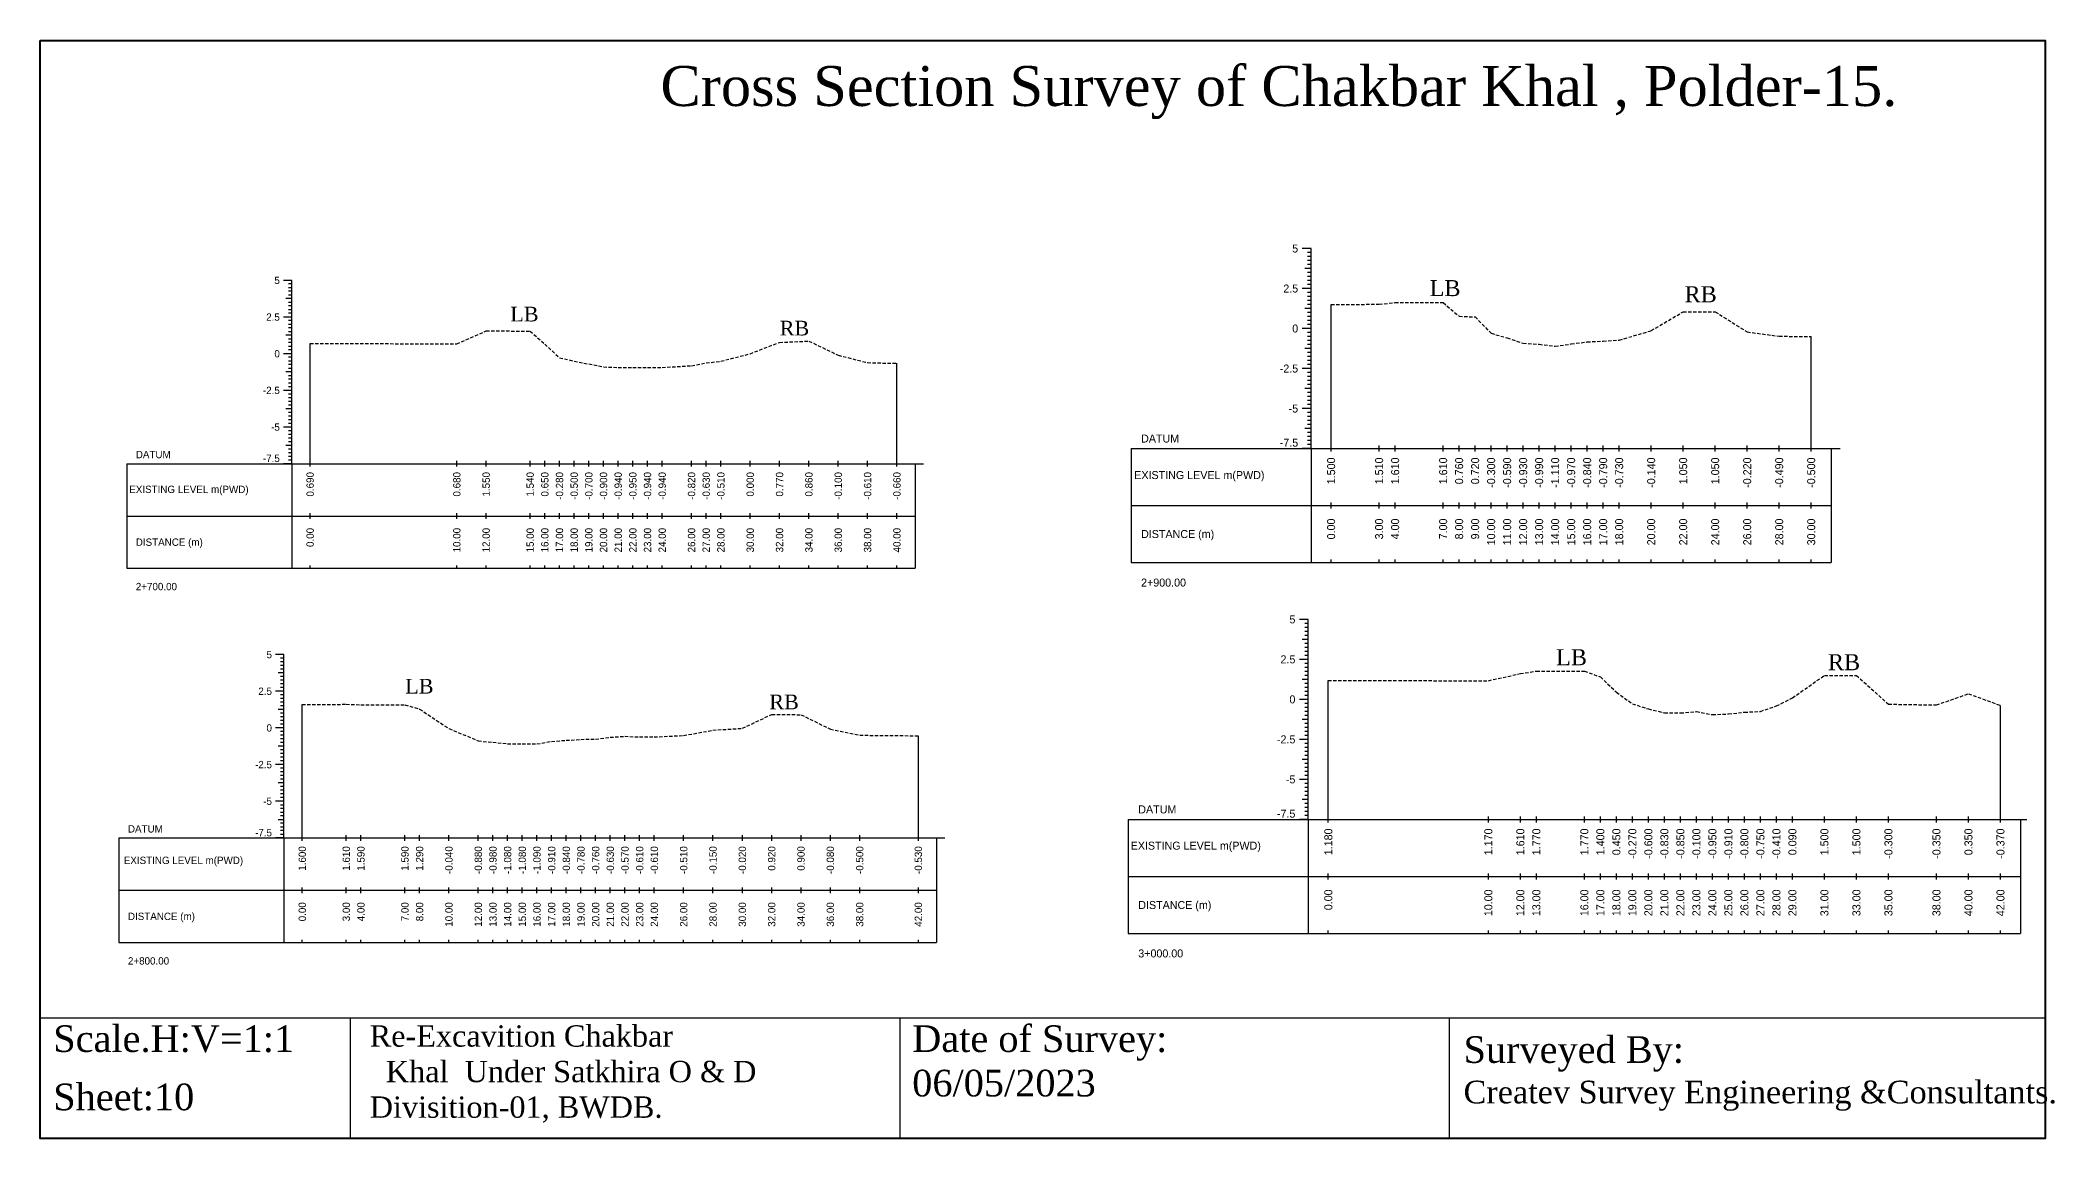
# Model space of a CAD drawing. Header units: inches. Extents: x 6579 to 9220, y -2276 to -1013.
# Drawn here: x 6579.3 to 6730.4, y -2275.6 to -2193.3 of the extents above; entities that cross this region are included whole.
import ezdxf
from ezdxf.enums import TextEntityAlignment as Align

# ---------------------------------------------------------------- set-up
doc = ezdxf.new("R2010")
doc.units = ezdxf.units.IN
doc.header["$MEASUREMENT"] = 0
doc.linetypes.add('HIDDEN', pattern=[0.375, 0.25, -0.125])
doc.layers.add('CS_Drawing', color=7, linetype='Continuous')
doc.layers.add('GL', color=3, linetype='HIDDEN')
doc.styles.add('romans', font='romans.shx')

msp = doc.modelspace()

# ---------------------------------------------------------------- linework, layer by layer
at = {"color": 4, "lineweight": 40}
msp.add_lwpolyline([(6579.35, -2193.26), (6729.69, -2193.26), (6729.69, -2275.62), (6579.35, -2275.62)], close=True, dxfattribs=at)
for points in [[(6729.69, -2193.26), (6729.69, -2275.62)], [(6579.35, -2266.55), (6729.69, -2266.55)], [(6579.35, -2266.55), (6579.35, -2275.62)], [(6602.59, -2266.55), (6602.59, -2275.62)], [(6643.8, -2266.55), (6643.8, -2275.62)], [(6685, -2266.55), (6685, -2275.62)]]:
    msp.add_lwpolyline(points)
at = {"layer": 'CS_Drawing'}
for p, q in [((6674.64, -2208.87), (6673.97, -2208.87)), ((6674.64, -2208.87), (6674.17, -2208.87)), ((6674.64, -2208.87), (6674.37, -2208.87)), ((6674.64, -2209.17), (6674.37, -2209.17)), ((6674.64, -2209.47), (6674.37, -2209.47)), ((6674.64, -2209.77), (6674.37, -2209.77)), ((6674.64, -2223.87), (6674.64, -2208.87)), ((6598.2, -2211.26), (6597.58, -2211.26)), ((6598.2, -2211.26), (6597.77, -2211.26)), ((6598.2, -2211.26), (6597.95, -2211.26)), ((6598.2, -2225.01), (6598.2, -2211.26)), ((6674.64, -2210.37), (6674.17, -2210.37)), ((6674.64, -2210.07), (6674.37, -2210.07)), ((6674.64, -2210.37), (6674.37, -2210.37)), ((6674.64, -2210.67), (6674.37, -2210.67)), ((6674.64, -2210.97), (6674.37, -2210.97)), ((6674.64, -2211.27), (6674.37, -2211.27)), ((6598.2, -2212.63), (6597.77, -2212.63)), ((6598.2, -2211.53), (6597.95, -2211.53)), ((6598.2, -2211.81), (6597.95, -2211.81)), ((6598.2, -2212.08), (6597.95, -2212.08)), ((6598.2, -2212.36), (6597.95, -2212.36)), ((6598.2, -2212.63), (6597.95, -2212.63)), ((6674.64, -2211.87), (6673.97, -2211.87)), ((6674.64, -2211.87), (6674.17, -2211.87)), ((6674.64, -2211.57), (6674.37, -2211.57)), ((6674.64, -2211.87), (6674.37, -2211.87)), ((6674.64, -2212.17), (6674.37, -2212.17)), ((6674.64, -2212.47), (6674.37, -2212.47)), ((6674.64, -2212.77), (6674.37, -2212.77)), ((6598.2, -2214.01), (6597.58, -2214.01)), ((6598.2, -2214.01), (6597.77, -2214.01)), ((6598.2, -2212.91), (6597.95, -2212.91)), ((6598.2, -2213.18), (6597.95, -2213.18)), ((6598.2, -2213.46), (6597.95, -2213.46)), ((6598.2, -2213.73), (6597.95, -2213.73)), ((6598.2, -2214.01), (6597.95, -2214.01)), ((6598.2, -2214.28), (6597.95, -2214.28)), ((6674.64, -2213.37), (6674.17, -2213.37)), ((6674.64, -2213.07), (6674.37, -2213.07)), ((6674.64, -2213.37), (6674.37, -2213.37)), ((6674.64, -2213.67), (6674.37, -2213.67)), ((6674.64, -2213.97), (6674.37, -2213.97)), ((6674.64, -2214.27), (6674.37, -2214.27)), ((6676.14, -2223.87), (6676.14, -2213.07)), ((6598.2, -2215.38), (6597.77, -2215.38)), ((6598.2, -2214.56), (6597.95, -2214.56)), ((6598.2, -2214.83), (6597.95, -2214.83)), ((6598.2, -2215.11), (6597.95, -2215.11)), ((6598.2, -2215.38), (6597.95, -2215.38)), ((6598.2, -2215.66), (6597.95, -2215.66)), ((6674.64, -2214.87), (6673.97, -2214.87)), ((6674.64, -2214.87), (6674.17, -2214.87)), ((6674.64, -2214.57), (6674.37, -2214.57)), ((6674.64, -2214.87), (6674.37, -2214.87)), ((6674.64, -2215.17), (6674.37, -2215.17)), ((6674.64, -2215.47), (6674.37, -2215.47)), ((6674.64, -2215.77), (6674.37, -2215.77)), ((6712.14, -2223.87), (6712.14, -2215.47)), ((6598.2, -2216.76), (6597.58, -2216.76)), ((6598.2, -2216.76), (6597.77, -2216.76)), ((6598.2, -2215.93), (6597.95, -2215.93)), ((6598.2, -2216.21), (6597.95, -2216.21)), ((6598.2, -2216.48), (6597.95, -2216.48)), ((6598.2, -2216.76), (6597.95, -2216.76)), ((6598.2, -2217.03), (6597.95, -2217.03)), ((6598.2, -2217.31), (6597.95, -2217.31)), ((6599.58, -2225.01), (6599.58, -2216)), ((6674.64, -2216.37), (6674.17, -2216.37)), ((6674.64, -2216.07), (6674.37, -2216.07)), ((6674.64, -2216.37), (6674.37, -2216.37)), ((6674.64, -2216.67), (6674.37, -2216.67)), ((6674.64, -2216.97), (6674.37, -2216.97)), ((6674.64, -2217.27), (6674.37, -2217.27)), ((6598.2, -2218.13), (6597.77, -2218.13)), ((6598.2, -2217.58), (6597.95, -2217.58)), ((6598.2, -2217.86), (6597.95, -2217.86)), ((6598.2, -2218.13), (6597.95, -2218.13)), ((6598.2, -2218.41), (6597.95, -2218.41)), ((6598.2, -2218.68), (6597.95, -2218.68)), ((6643.58, -2225.01), (6643.58, -2217.48)), ((6674.64, -2217.87), (6673.97, -2217.87)), ((6674.64, -2217.87), (6674.17, -2217.87)), ((6674.64, -2217.57), (6674.37, -2217.57)), ((6674.64, -2217.87), (6674.37, -2217.87)), ((6674.64, -2218.17), (6674.37, -2218.17)), ((6674.64, -2218.47), (6674.37, -2218.47)), ((6674.64, -2218.77), (6674.37, -2218.77)), ((6598.2, -2219.51), (6597.58, -2219.51)), ((6598.2, -2219.51), (6597.77, -2219.51)), ((6598.2, -2218.96), (6597.95, -2218.96)), ((6598.2, -2219.23), (6597.95, -2219.23)), ((6598.2, -2219.51), (6597.95, -2219.51)), ((6598.2, -2219.78), (6597.95, -2219.78)), ((6598.2, -2220.06), (6597.95, -2220.06)), ((6598.2, -2220.33), (6597.95, -2220.33)), ((6674.64, -2219.37), (6674.17, -2219.37)), ((6674.64, -2219.07), (6674.37, -2219.07)), ((6674.64, -2219.37), (6674.37, -2219.37)), ((6674.64, -2219.67), (6674.37, -2219.67)), ((6674.64, -2219.97), (6674.37, -2219.97)), ((6674.64, -2220.27), (6674.37, -2220.27)), ((6598.2, -2220.88), (6597.77, -2220.88)), ((6598.2, -2220.61), (6597.95, -2220.61)), ((6598.2, -2220.88), (6597.95, -2220.88)), ((6598.2, -2221.16), (6597.95, -2221.16)), ((6598.2, -2221.43), (6597.95, -2221.43)), ((6598.2, -2221.71), (6597.95, -2221.71)), ((6674.64, -2220.87), (6673.97, -2220.87)), ((6674.64, -2220.87), (6674.17, -2220.87)), ((6674.64, -2220.57), (6674.37, -2220.57)), ((6674.64, -2220.87), (6674.37, -2220.87)), ((6674.64, -2221.17), (6674.37, -2221.17)), ((6674.64, -2221.47), (6674.37, -2221.47)), ((6674.64, -2221.77), (6674.37, -2221.77)), ((6598.2, -2222.26), (6597.58, -2222.26)), ((6598.2, -2222.26), (6597.77, -2222.26)), ((6598.2, -2221.98), (6597.95, -2221.98)), ((6598.2, -2222.26), (6597.95, -2222.26)), ((6598.2, -2222.53), (6597.95, -2222.53)), ((6598.2, -2222.81), (6597.95, -2222.81)), ((6598.2, -2223.08), (6597.95, -2223.08)), ((6598.2, -2223.36), (6597.95, -2223.36)), ((6674.64, -2222.37), (6674.17, -2222.37)), ((6674.64, -2222.07), (6674.37, -2222.07)), ((6674.64, -2222.37), (6674.37, -2222.37)), ((6674.64, -2222.67), (6674.37, -2222.67)), ((6674.64, -2222.97), (6674.37, -2222.97)), ((6674.64, -2223.27), (6674.37, -2223.27)), ((6598.2, -2223.63), (6597.77, -2223.63)), ((6598.2, -2223.63), (6597.95, -2223.63)), ((6598.2, -2223.91), (6597.95, -2223.91)), ((6598.2, -2224.18), (6597.95, -2224.18)), ((6598.2, -2224.46), (6597.95, -2224.46)), ((6598.2, -2224.73), (6597.95, -2224.73)), ((6599.58, -2225.21), (6599.58, -2224.8)), ((6610.58, -2225.21), (6610.58, -2224.8)), ((6612.78, -2225.21), (6612.78, -2224.8)), ((6616.08, -2225.21), (6616.08, -2224.8)), ((6617.18, -2225.21), (6617.18, -2224.8)), ((6618.28, -2225.21), (6618.28, -2224.8)), ((6619.38, -2225.21), (6619.38, -2224.8)), ((6620.48, -2225.21), (6620.48, -2224.8)), ((6621.58, -2225.21), (6621.58, -2224.8)), ((6622.68, -2225.21), (6622.68, -2224.8)), ((6623.78, -2225.21), (6623.78, -2224.8)), ((6624.88, -2225.21), (6624.88, -2224.8)), ((6625.98, -2225.21), (6625.98, -2224.8)), ((6628.18, -2225.21), (6628.18, -2224.8)), ((6629.28, -2225.21), (6629.28, -2224.8)), ((6630.38, -2225.21), (6630.38, -2224.8)), ((6632.58, -2225.21), (6632.58, -2224.8)), ((6634.78, -2225.21), (6634.78, -2224.8)), ((6636.98, -2225.21), (6636.98, -2224.8)), ((6639.18, -2225.21), (6639.18, -2224.8)), ((6641.38, -2225.21), (6641.38, -2224.8)), ((6643.58, -2225.21), (6643.58, -2224.8)), ((6661.14, -2223.87), (6674.64, -2223.87)), ((6661.14, -2223.87), (6661.14, -2232.42)), ((6674.64, -2223.87), (6673.97, -2223.87)), ((6674.64, -2223.87), (6674.17, -2223.87)), ((6674.64, -2223.57), (6674.37, -2223.57)), ((6674.64, -2223.87), (6674.37, -2223.87)), ((6674.64, -2223.87), (6713.64, -2223.87)), ((6674.64, -2223.87), (6674.64, -2232.42)), ((6676.14, -2224.09), (6676.14, -2223.64)), ((6679.74, -2224.09), (6679.74, -2223.64)), ((6680.94, -2224.09), (6680.94, -2223.64)), ((6684.54, -2224.09), (6684.54, -2223.64)), ((6685.74, -2224.09), (6685.74, -2223.64)), ((6686.94, -2224.09), (6686.94, -2223.64)), ((6688.14, -2224.09), (6688.14, -2223.64)), ((6689.34, -2224.09), (6689.34, -2223.64)), ((6690.54, -2224.09), (6690.54, -2223.64)), ((6691.74, -2224.09), (6691.74, -2223.64)), ((6692.94, -2224.09), (6692.94, -2223.64)), ((6694.14, -2224.09), (6694.14, -2223.64)), ((6695.34, -2224.09), (6695.34, -2223.64)), ((6696.54, -2224.09), (6696.54, -2223.64)), ((6697.74, -2224.09), (6697.74, -2223.64)), ((6700.14, -2224.09), (6700.14, -2223.64)), ((6702.54, -2224.09), (6702.54, -2223.64)), ((6704.94, -2224.09), (6704.94, -2223.64)), ((6707.34, -2224.09), (6707.34, -2223.64)), ((6709.74, -2224.09), (6709.74, -2223.64)), ((6712.14, -2224.09), (6712.14, -2223.64)), ((6713.64, -2223.87), (6714.32, -2223.87)), ((6713.64, -2223.87), (6714.12, -2223.87)), ((6713.64, -2223.87), (6713.91, -2223.87)), ((6713.64, -2223.87), (6713.64, -2232.42)), ((6585.83, -2225.01), (6598.2, -2225.01)), ((6585.83, -2225.01), (6585.83, -2232.85)), ((6598.2, -2225.01), (6597.58, -2225.01)), ((6598.2, -2225.01), (6597.77, -2225.01)), ((6598.2, -2225.01), (6597.95, -2225.01)), ((6598.2, -2225.01), (6644.95, -2225.01)), ((6598.2, -2225.01), (6598.2, -2232.85)), ((6644.95, -2225.01), (6645.57, -2225.01)), ((6644.95, -2225.01), (6645.38, -2225.01)), ((6644.95, -2225.01), (6645.2, -2225.01)), ((6644.95, -2225.01), (6644.95, -2232.85)), ((6676.14, -2228.37), (6676.14, -2227.92)), ((6679.74, -2228.37), (6679.74, -2227.92)), ((6680.94, -2228.37), (6680.94, -2227.92)), ((6684.54, -2228.37), (6684.54, -2227.92)), ((6685.74, -2228.37), (6685.74, -2227.92)), ((6686.94, -2228.37), (6686.94, -2227.92)), ((6688.14, -2228.37), (6688.14, -2227.92)), ((6689.34, -2228.37), (6689.34, -2227.92)), ((6690.54, -2228.37), (6690.54, -2227.92)), ((6691.74, -2228.37), (6691.74, -2227.92)), ((6692.94, -2228.37), (6692.94, -2227.92)), ((6694.14, -2228.37), (6694.14, -2227.92)), ((6695.34, -2228.37), (6695.34, -2227.92)), ((6696.54, -2228.37), (6696.54, -2227.92)), ((6697.74, -2228.37), (6697.74, -2227.92)), ((6700.14, -2228.37), (6700.14, -2227.92)), ((6702.54, -2228.37), (6702.54, -2227.92)), ((6704.94, -2228.37), (6704.94, -2227.92)), ((6707.34, -2228.37), (6707.34, -2227.92)), ((6709.74, -2228.37), (6709.74, -2227.92)), ((6712.14, -2228.37), (6712.14, -2227.92)), ((6585.83, -2228.93), (6598.2, -2228.93)), ((6598.2, -2228.93), (6644.95, -2228.93)), ((6598.2, -2228.93), (6644.95, -2228.93)), ((6599.58, -2229.13), (6599.58, -2228.72)), ((6610.58, -2229.13), (6610.58, -2228.72)), ((6612.78, -2229.13), (6612.78, -2228.72)), ((6616.08, -2229.13), (6616.08, -2228.72)), ((6617.18, -2229.13), (6617.18, -2228.72)), ((6618.28, -2229.13), (6618.28, -2228.72)), ((6619.38, -2229.13), (6619.38, -2228.72)), ((6620.48, -2229.13), (6620.48, -2228.72)), ((6621.58, -2229.13), (6621.58, -2228.72)), ((6622.68, -2229.13), (6622.68, -2228.72)), ((6623.78, -2229.13), (6623.78, -2228.72)), ((6624.88, -2229.13), (6624.88, -2228.72)), ((6625.98, -2229.13), (6625.98, -2228.72)), ((6628.18, -2229.13), (6628.18, -2228.72)), ((6629.28, -2229.13), (6629.28, -2228.72)), ((6630.38, -2229.13), (6630.38, -2228.72)), ((6632.58, -2229.13), (6632.58, -2228.72)), ((6634.78, -2229.13), (6634.78, -2228.72)), ((6636.98, -2229.13), (6636.98, -2228.72)), ((6639.18, -2229.13), (6639.18, -2228.72)), ((6641.38, -2229.13), (6641.38, -2228.72)), ((6643.58, -2229.13), (6643.58, -2228.72)), ((6661.14, -2228.14), (6674.64, -2228.14)), ((6674.64, -2228.14), (6713.64, -2228.14)), ((6674.64, -2228.14), (6713.64, -2228.14)), ((6661.14, -2232.42), (6674.64, -2232.42)), ((6674.64, -2232.42), (6713.64, -2232.42)), ((6676.14, -2232.42), (6676.14, -2232.19)), ((6679.74, -2232.42), (6679.74, -2232.19)), ((6680.94, -2232.42), (6680.94, -2232.19)), ((6684.54, -2232.42), (6684.54, -2232.19)), ((6685.74, -2232.42), (6685.74, -2232.19)), ((6686.94, -2232.42), (6686.94, -2232.19)), ((6688.14, -2232.42), (6688.14, -2232.19)), ((6689.34, -2232.42), (6689.34, -2232.19)), ((6690.54, -2232.42), (6690.54, -2232.19)), ((6691.74, -2232.42), (6691.74, -2232.19)), ((6692.94, -2232.42), (6692.94, -2232.19)), ((6694.14, -2232.42), (6694.14, -2232.19)), ((6695.34, -2232.42), (6695.34, -2232.19)), ((6696.54, -2232.42), (6696.54, -2232.19)), ((6697.74, -2232.42), (6697.74, -2232.19)), ((6700.14, -2232.42), (6700.14, -2232.19)), ((6702.54, -2232.42), (6702.54, -2232.19)), ((6704.94, -2232.42), (6704.94, -2232.19)), ((6707.34, -2232.42), (6707.34, -2232.19)), ((6709.74, -2232.42), (6709.74, -2232.19)), ((6712.14, -2232.42), (6712.14, -2232.19)), ((6585.83, -2232.85), (6598.2, -2232.85)), ((6598.2, -2232.85), (6644.95, -2232.85)), ((6599.58, -2232.85), (6599.58, -2232.64)), ((6610.58, -2232.85), (6610.58, -2232.64)), ((6612.78, -2232.85), (6612.78, -2232.64)), ((6616.08, -2232.85), (6616.08, -2232.64)), ((6617.18, -2232.85), (6617.18, -2232.64)), ((6618.28, -2232.85), (6618.28, -2232.64)), ((6619.38, -2232.85), (6619.38, -2232.64)), ((6620.48, -2232.85), (6620.48, -2232.64)), ((6621.58, -2232.85), (6621.58, -2232.64)), ((6622.68, -2232.85), (6622.68, -2232.64)), ((6623.78, -2232.85), (6623.78, -2232.64)), ((6624.88, -2232.85), (6624.88, -2232.64)), ((6625.98, -2232.85), (6625.98, -2232.64)), ((6628.18, -2232.85), (6628.18, -2232.64)), ((6629.28, -2232.85), (6629.28, -2232.64)), ((6630.38, -2232.85), (6630.38, -2232.64)), ((6632.58, -2232.85), (6632.58, -2232.64)), ((6634.78, -2232.85), (6634.78, -2232.64)), ((6636.98, -2232.85), (6636.98, -2232.64)), ((6639.18, -2232.85), (6639.18, -2232.64)), ((6641.38, -2232.85), (6641.38, -2232.64)), ((6643.58, -2232.85), (6643.58, -2232.64)), ((6674.43, -2236.68), (6673.76, -2236.68)), ((6674.43, -2236.68), (6673.96, -2236.68)), ((6674.43, -2236.68), (6674.16, -2236.68)), ((6674.43, -2236.98), (6674.16, -2236.98)), ((6674.43, -2251.68), (6674.43, -2236.68)), ((6674.43, -2238.18), (6673.96, -2238.18)), ((6674.43, -2237.28), (6674.16, -2237.28)), ((6674.43, -2237.58), (6674.16, -2237.58)), ((6674.43, -2237.88), (6674.16, -2237.88)), ((6674.43, -2238.18), (6674.16, -2238.18)), ((6674.43, -2238.48), (6674.16, -2238.48)), ((6597.61, -2239.32), (6596.99, -2239.32)), ((6597.61, -2239.32), (6597.18, -2239.32)), ((6597.61, -2239.32), (6597.36, -2239.32)), ((6597.61, -2239.6), (6597.36, -2239.6)), ((6597.61, -2239.87), (6597.36, -2239.87)), ((6597.61, -2253.07), (6597.61, -2239.32)), ((6674.43, -2239.68), (6673.76, -2239.68)), ((6674.43, -2239.68), (6673.96, -2239.68)), ((6674.43, -2238.78), (6674.16, -2238.78)), ((6674.43, -2239.08), (6674.16, -2239.08)), ((6674.43, -2239.38), (6674.16, -2239.38)), ((6674.43, -2239.68), (6674.16, -2239.68)), ((6674.43, -2239.98), (6674.16, -2239.98)), ((6597.61, -2240.7), (6597.18, -2240.7)), ((6597.61, -2240.15), (6597.36, -2240.15)), ((6597.61, -2240.42), (6597.36, -2240.42)), ((6597.61, -2240.7), (6597.36, -2240.7)), ((6597.61, -2240.97), (6597.36, -2240.97)), ((6597.61, -2241.25), (6597.36, -2241.25)), ((6597.61, -2241.52), (6597.36, -2241.52)), ((6674.43, -2241.18), (6673.96, -2241.18)), ((6674.43, -2240.28), (6674.16, -2240.28)), ((6674.43, -2240.58), (6674.16, -2240.58)), ((6674.43, -2240.88), (6674.16, -2240.88)), ((6674.43, -2241.18), (6674.16, -2241.18)), ((6674.43, -2241.48), (6674.16, -2241.48)), ((6675.93, -2251.68), (6675.93, -2241.27)), ((6597.61, -2242.07), (6596.99, -2242.07)), ((6597.61, -2242.07), (6597.18, -2242.07)), ((6597.61, -2241.8), (6597.36, -2241.8)), ((6597.61, -2242.07), (6597.36, -2242.07)), ((6597.61, -2242.35), (6597.36, -2242.35)), ((6597.61, -2242.62), (6597.36, -2242.62)), ((6597.61, -2242.9), (6597.36, -2242.9)), ((6598.99, -2253.07), (6598.99, -2243.06)), ((6674.43, -2242.68), (6673.76, -2242.68)), ((6674.43, -2242.68), (6673.96, -2242.68)), ((6674.43, -2241.78), (6674.16, -2241.78)), ((6674.43, -2242.08), (6674.16, -2242.08)), ((6674.43, -2242.38), (6674.16, -2242.38)), ((6674.43, -2242.68), (6674.16, -2242.68)), ((6674.43, -2242.98), (6674.16, -2242.98)), ((6597.61, -2243.45), (6597.18, -2243.45)), ((6597.61, -2243.17), (6597.36, -2243.17)), ((6597.61, -2243.45), (6597.36, -2243.45)), ((6597.61, -2243.72), (6597.36, -2243.72)), ((6597.61, -2244), (6597.36, -2244)), ((6597.61, -2244.27), (6597.36, -2244.27)), ((6597.61, -2244.55), (6597.36, -2244.55)), ((6674.43, -2244.18), (6673.96, -2244.18)), ((6674.43, -2243.28), (6674.16, -2243.28)), ((6674.43, -2243.58), (6674.16, -2243.58)), ((6674.43, -2243.88), (6674.16, -2243.88)), ((6674.43, -2244.18), (6674.16, -2244.18)), ((6674.43, -2244.48), (6674.16, -2244.48)), ((6726.33, -2251.68), (6726.33, -2243.13)), ((6597.61, -2244.82), (6596.99, -2244.82)), ((6597.61, -2244.82), (6597.18, -2244.82)), ((6597.61, -2244.82), (6597.36, -2244.82)), ((6597.61, -2245.1), (6597.36, -2245.1)), ((6597.61, -2245.37), (6597.36, -2245.37)), ((6597.61, -2245.65), (6597.36, -2245.65)), ((6597.61, -2245.92), (6597.36, -2245.92)), ((6645.19, -2253.07), (6645.19, -2245.41)), ((6674.43, -2245.68), (6673.76, -2245.68)), ((6674.43, -2245.68), (6673.96, -2245.68)), ((6674.43, -2244.78), (6674.16, -2244.78)), ((6674.43, -2245.08), (6674.16, -2245.08)), ((6674.43, -2245.38), (6674.16, -2245.38)), ((6674.43, -2245.68), (6674.16, -2245.68)), ((6674.43, -2245.98), (6674.16, -2245.98)), ((6597.61, -2247.57), (6596.99, -2247.57)), ((6597.61, -2246.2), (6597.18, -2246.2)), ((6597.61, -2247.57), (6597.18, -2247.57)), ((6597.61, -2246.2), (6597.36, -2246.2)), ((6597.61, -2246.47), (6597.36, -2246.47)), ((6597.61, -2246.75), (6597.36, -2246.75)), ((6597.61, -2247.02), (6597.36, -2247.02)), ((6597.61, -2247.3), (6597.36, -2247.3)), ((6597.61, -2247.57), (6597.36, -2247.57)), ((6674.43, -2247.18), (6673.96, -2247.18)), ((6674.43, -2246.28), (6674.16, -2246.28)), ((6674.43, -2246.58), (6674.16, -2246.58)), ((6674.43, -2246.88), (6674.16, -2246.88)), ((6674.43, -2247.18), (6674.16, -2247.18)), ((6674.43, -2247.48), (6674.16, -2247.48)), ((6597.61, -2248.95), (6597.18, -2248.95)), ((6597.61, -2247.85), (6597.36, -2247.85)), ((6597.61, -2248.12), (6597.36, -2248.12)), ((6597.61, -2248.4), (6597.36, -2248.4)), ((6597.61, -2248.67), (6597.36, -2248.67)), ((6597.61, -2248.95), (6597.36, -2248.95)), ((6674.43, -2248.68), (6673.76, -2248.68)), ((6674.43, -2248.68), (6673.96, -2248.68)), ((6674.43, -2247.78), (6674.16, -2247.78)), ((6674.43, -2248.08), (6674.16, -2248.08)), ((6674.43, -2248.38), (6674.16, -2248.38)), ((6674.43, -2248.68), (6674.16, -2248.68)), ((6674.43, -2248.98), (6674.16, -2248.98)), ((6597.61, -2250.32), (6596.99, -2250.32)), ((6597.61, -2250.32), (6597.18, -2250.32)), ((6597.61, -2249.22), (6597.36, -2249.22)), ((6597.61, -2249.5), (6597.36, -2249.5)), ((6597.61, -2249.77), (6597.36, -2249.77)), ((6597.61, -2250.05), (6597.36, -2250.05)), ((6597.61, -2250.32), (6597.36, -2250.32)), ((6597.61, -2250.6), (6597.36, -2250.6)), ((6674.43, -2250.18), (6673.96, -2250.18)), ((6674.43, -2249.28), (6674.16, -2249.28)), ((6674.43, -2249.58), (6674.16, -2249.58)), ((6674.43, -2249.88), (6674.16, -2249.88)), ((6674.43, -2250.18), (6674.16, -2250.18)), ((6674.43, -2250.48), (6674.16, -2250.48)), ((6597.61, -2251.7), (6597.18, -2251.7)), ((6597.61, -2250.87), (6597.36, -2250.87)), ((6597.61, -2251.15), (6597.36, -2251.15)), ((6597.61, -2251.42), (6597.36, -2251.42)), ((6597.61, -2251.7), (6597.36, -2251.7)), ((6597.61, -2251.97), (6597.36, -2251.97)), ((6660.93, -2251.68), (6674.43, -2251.68)), ((6660.93, -2251.68), (6660.93, -2260.23)), ((6674.43, -2251.68), (6673.76, -2251.68)), ((6674.43, -2251.68), (6673.96, -2251.68)), ((6674.43, -2250.78), (6674.16, -2250.78)), ((6674.43, -2251.08), (6674.16, -2251.08)), ((6674.43, -2251.38), (6674.16, -2251.38)), ((6674.43, -2251.68), (6674.16, -2251.68)), ((6674.43, -2251.68), (6727.83, -2251.68)), ((6674.43, -2251.68), (6674.43, -2260.23)), ((6675.93, -2251.91), (6675.93, -2251.46)), ((6687.93, -2251.91), (6687.93, -2251.46)), ((6690.33, -2251.91), (6690.33, -2251.46)), ((6691.53, -2251.91), (6691.53, -2251.46)), ((6695.13, -2251.91), (6695.13, -2251.46)), ((6696.33, -2251.91), (6696.33, -2251.46)), ((6697.53, -2251.91), (6697.53, -2251.46)), ((6698.73, -2251.91), (6698.73, -2251.46)), ((6699.93, -2251.91), (6699.93, -2251.46)), ((6701.13, -2251.91), (6701.13, -2251.46)), ((6702.33, -2251.91), (6702.33, -2251.46)), ((6703.53, -2251.91), (6703.53, -2251.46)), ((6704.73, -2251.91), (6704.73, -2251.46)), ((6705.93, -2251.91), (6705.93, -2251.46)), ((6707.13, -2251.91), (6707.13, -2251.46)), ((6708.33, -2251.91), (6708.33, -2251.46)), ((6709.53, -2251.91), (6709.53, -2251.46)), ((6710.73, -2251.91), (6710.73, -2251.46)), ((6713.13, -2251.91), (6713.13, -2251.46)), ((6715.53, -2251.91), (6715.53, -2251.46)), ((6717.93, -2251.91), (6717.93, -2251.46)), ((6721.53, -2251.91), (6721.53, -2251.46)), ((6723.93, -2251.91), (6723.93, -2251.46)), ((6726.33, -2251.91), (6726.33, -2251.46)), ((6727.83, -2251.68), (6728.31, -2251.68)), ((6727.83, -2251.68), (6728.1, -2251.68)), ((6727.83, -2251.68), (6727.83, -2260.23)), ((6585.24, -2253.07), (6597.61, -2253.07)), ((6585.24, -2253.07), (6585.24, -2260.91)), ((6597.61, -2253.07), (6596.99, -2253.07)), ((6597.61, -2253.07), (6597.18, -2253.07)), ((6597.61, -2252.25), (6597.36, -2252.25)), ((6597.61, -2252.52), (6597.36, -2252.52)), ((6597.61, -2252.8), (6597.36, -2252.8)), ((6597.61, -2253.07), (6597.36, -2253.07)), ((6597.61, -2253.07), (6646.56, -2253.07)), ((6597.61, -2253.07), (6597.61, -2260.91)), ((6598.99, -2253.28), (6598.99, -2252.87)), ((6602.29, -2253.28), (6602.29, -2252.87)), ((6603.39, -2253.28), (6603.39, -2252.87)), ((6606.69, -2253.28), (6606.69, -2252.87)), ((6607.79, -2253.28), (6607.79, -2252.87)), ((6609.99, -2253.28), (6609.99, -2252.87)), ((6612.19, -2253.28), (6612.19, -2252.87)), ((6613.29, -2253.28), (6613.29, -2252.87)), ((6614.39, -2253.28), (6614.39, -2252.87)), ((6615.49, -2253.28), (6615.49, -2252.87)), ((6616.59, -2253.28), (6616.59, -2252.87)), ((6617.69, -2253.28), (6617.69, -2252.87)), ((6618.79, -2253.28), (6618.79, -2252.87)), ((6619.89, -2253.28), (6619.89, -2252.87)), ((6620.99, -2253.28), (6620.99, -2252.87)), ((6622.09, -2253.28), (6622.09, -2252.87)), ((6623.19, -2253.28), (6623.19, -2252.87)), ((6624.29, -2253.28), (6624.29, -2252.87)), ((6625.39, -2253.28), (6625.39, -2252.87)), ((6627.59, -2253.28), (6627.59, -2252.87)), ((6629.79, -2253.28), (6629.79, -2252.87)), ((6631.99, -2253.28), (6631.99, -2252.87)), ((6634.19, -2253.28), (6634.19, -2252.87)), ((6636.39, -2253.28), (6636.39, -2252.87)), ((6638.59, -2253.28), (6638.59, -2252.87)), ((6640.79, -2253.28), (6640.79, -2252.87)), ((6645.19, -2253.28), (6645.19, -2252.87)), ((6646.56, -2253.07), (6647.18, -2253.07)), ((6646.56, -2253.07), (6646.99, -2253.07)), ((6646.56, -2253.07), (6646.81, -2253.07)), ((6646.56, -2253.07), (6646.56, -2260.91)), ((6660.93, -2255.96), (6674.43, -2255.96)), ((6674.43, -2255.96), (6727.83, -2255.96)), ((6674.43, -2255.96), (6727.83, -2255.96)), ((6675.93, -2256.18), (6675.93, -2255.73)), ((6687.93, -2256.18), (6687.93, -2255.73)), ((6690.33, -2256.18), (6690.33, -2255.73)), ((6691.53, -2256.18), (6691.53, -2255.73)), ((6695.13, -2256.18), (6695.13, -2255.73)), ((6696.33, -2256.18), (6696.33, -2255.73)), ((6697.53, -2256.18), (6697.53, -2255.73)), ((6698.73, -2256.18), (6698.73, -2255.73)), ((6699.93, -2256.18), (6699.93, -2255.73)), ((6701.13, -2256.18), (6701.13, -2255.73)), ((6702.33, -2256.18), (6702.33, -2255.73)), ((6703.53, -2256.18), (6703.53, -2255.73)), ((6704.73, -2256.18), (6704.73, -2255.73)), ((6705.93, -2256.18), (6705.93, -2255.73)), ((6707.13, -2256.18), (6707.13, -2255.73)), ((6708.33, -2256.18), (6708.33, -2255.73)), ((6709.53, -2256.18), (6709.53, -2255.73)), ((6710.73, -2256.18), (6710.73, -2255.73)), ((6713.13, -2256.18), (6713.13, -2255.73)), ((6715.53, -2256.18), (6715.53, -2255.73)), ((6717.93, -2256.18), (6717.93, -2255.73)), ((6721.53, -2256.18), (6721.53, -2255.73)), ((6723.93, -2256.18), (6723.93, -2255.73)), ((6726.33, -2256.18), (6726.33, -2255.73)), ((6585.24, -2256.99), (6597.61, -2256.99)), ((6597.61, -2256.99), (6646.56, -2256.99)), ((6597.61, -2256.99), (6646.56, -2256.99)), ((6598.99, -2257.2), (6598.99, -2256.79)), ((6602.29, -2257.2), (6602.29, -2256.79)), ((6603.39, -2257.2), (6603.39, -2256.79)), ((6606.69, -2257.2), (6606.69, -2256.79)), ((6607.79, -2257.2), (6607.79, -2256.79)), ((6609.99, -2257.2), (6609.99, -2256.79)), ((6612.19, -2257.2), (6612.19, -2256.79)), ((6613.29, -2257.2), (6613.29, -2256.79)), ((6614.39, -2257.2), (6614.39, -2256.79)), ((6615.49, -2257.2), (6615.49, -2256.79)), ((6616.59, -2257.2), (6616.59, -2256.79)), ((6617.69, -2257.2), (6617.69, -2256.79)), ((6618.79, -2257.2), (6618.79, -2256.79)), ((6619.89, -2257.2), (6619.89, -2256.79)), ((6620.99, -2257.2), (6620.99, -2256.79)), ((6622.09, -2257.2), (6622.09, -2256.79)), ((6623.19, -2257.2), (6623.19, -2256.79)), ((6624.29, -2257.2), (6624.29, -2256.79)), ((6625.39, -2257.2), (6625.39, -2256.79)), ((6627.59, -2257.2), (6627.59, -2256.79)), ((6629.79, -2257.2), (6629.79, -2256.79)), ((6631.99, -2257.2), (6631.99, -2256.79)), ((6634.19, -2257.2), (6634.19, -2256.79)), ((6636.39, -2257.2), (6636.39, -2256.79)), ((6638.59, -2257.2), (6638.59, -2256.79)), ((6640.79, -2257.2), (6640.79, -2256.79)), ((6645.19, -2257.2), (6645.19, -2256.79)), ((6585.24, -2260.91), (6597.61, -2260.91)), ((6597.61, -2260.91), (6646.56, -2260.91)), ((6598.99, -2260.91), (6598.99, -2260.71)), ((6602.29, -2260.91), (6602.29, -2260.71)), ((6603.39, -2260.91), (6603.39, -2260.71)), ((6606.69, -2260.91), (6606.69, -2260.71)), ((6607.79, -2260.91), (6607.79, -2260.71)), ((6609.99, -2260.91), (6609.99, -2260.71)), ((6612.19, -2260.91), (6612.19, -2260.71)), ((6613.29, -2260.91), (6613.29, -2260.71)), ((6614.39, -2260.91), (6614.39, -2260.71)), ((6615.49, -2260.91), (6615.49, -2260.71)), ((6616.59, -2260.91), (6616.59, -2260.71)), ((6617.69, -2260.91), (6617.69, -2260.71)), ((6618.79, -2260.91), (6618.79, -2260.71)), ((6619.89, -2260.91), (6619.89, -2260.71)), ((6620.99, -2260.91), (6620.99, -2260.71)), ((6622.09, -2260.91), (6622.09, -2260.71)), ((6623.19, -2260.91), (6623.19, -2260.71)), ((6624.29, -2260.91), (6624.29, -2260.71)), ((6625.39, -2260.91), (6625.39, -2260.71)), ((6627.59, -2260.91), (6627.59, -2260.71)), ((6629.79, -2260.91), (6629.79, -2260.71)), ((6631.99, -2260.91), (6631.99, -2260.71)), ((6634.19, -2260.91), (6634.19, -2260.71)), ((6636.39, -2260.91), (6636.39, -2260.71)), ((6638.59, -2260.91), (6638.59, -2260.71)), ((6640.79, -2260.91), (6640.79, -2260.71)), ((6645.19, -2260.91), (6645.19, -2260.71)), ((6660.93, -2260.23), (6674.43, -2260.23)), ((6674.43, -2260.23), (6727.83, -2260.23)), ((6675.93, -2260.23), (6675.93, -2260.01)), ((6687.93, -2260.23), (6687.93, -2260.01)), ((6690.33, -2260.23), (6690.33, -2260.01)), ((6691.53, -2260.23), (6691.53, -2260.01)), ((6695.13, -2260.23), (6695.13, -2260.01)), ((6696.33, -2260.23), (6696.33, -2260.01)), ((6697.53, -2260.23), (6697.53, -2260.01)), ((6698.73, -2260.23), (6698.73, -2260.01)), ((6699.93, -2260.23), (6699.93, -2260.01)), ((6701.13, -2260.23), (6701.13, -2260.01)), ((6702.33, -2260.23), (6702.33, -2260.01)), ((6703.53, -2260.23), (6703.53, -2260.01)), ((6704.73, -2260.23), (6704.73, -2260.01)), ((6705.93, -2260.23), (6705.93, -2260.01)), ((6707.13, -2260.23), (6707.13, -2260.01)), ((6708.33, -2260.23), (6708.33, -2260.01)), ((6709.53, -2260.23), (6709.53, -2260.01)), ((6710.73, -2260.23), (6710.73, -2260.01)), ((6713.13, -2260.23), (6713.13, -2260.01)), ((6715.53, -2260.23), (6715.53, -2260.01)), ((6717.93, -2260.23), (6717.93, -2260.01)), ((6721.53, -2260.23), (6721.53, -2260.01)), ((6723.93, -2260.23), (6723.93, -2260.01)), ((6726.33, -2260.23), (6726.33, -2260.01))]:
    msp.add_line(p, q, dxfattribs=at)
at = {"layer": 'GL'}
for points in [[(6676.14, -2213.07), (6679.74, -2213.05), (6680.94, -2212.93), (6684.54, -2212.93), (6685.74, -2213.95), (6686.94, -2214), (6688.14, -2215.23), (6689.34, -2215.57), (6690.54, -2215.98), (6691.74, -2216.05), (6692.94, -2216.2), (6694.14, -2216.03), (6695.34, -2215.87), (6696.54, -2215.81), (6697.74, -2215.74), (6700.14, -2215.03), (6702.54, -2213.61), (6704.94, -2213.61), (6707.34, -2215.13), (6709.74, -2215.45), (6712.14, -2215.47)], [(6599.58, -2216), (6610.58, -2216.01), (6612.78, -2215.05), (6616.08, -2215.06), (6617.18, -2216.04), (6618.28, -2217.07), (6619.38, -2217.31), (6620.48, -2217.53), (6621.58, -2217.75), (6622.68, -2217.79), (6623.78, -2217.8), (6624.88, -2217.79), (6625.98, -2217.79), (6628.18, -2217.66), (6629.28, -2217.45), (6630.38, -2217.32), (6632.58, -2216.76), (6634.78, -2215.91), (6636.98, -2215.81), (6639.18, -2216.87), (6641.38, -2217.43), (6643.58, -2217.48)], [(6675.93, -2241.27), (6687.93, -2241.28), (6690.33, -2240.75), (6691.53, -2240.56), (6695.13, -2240.56), (6696.33, -2241), (6697.53, -2242.14), (6698.73, -2243.01), (6699.93, -2243.4), (6701.13, -2243.68), (6702.33, -2243.7), (6703.53, -2243.6), (6704.73, -2243.82), (6705.93, -2243.77), (6707.13, -2243.64), (6708.33, -2243.58), (6709.53, -2243.17), (6710.73, -2242.57), (6713.13, -2240.88), (6715.53, -2240.88), (6717.93, -2243.04), (6721.53, -2243.1), (6723.93, -2242.26), (6726.33, -2243.13)], [(6598.99, -2243.06), (6602.29, -2243.05), (6603.39, -2243.08), (6606.69, -2243.08), (6607.79, -2243.41), (6609.99, -2244.87), (6612.19, -2245.79), (6613.29, -2245.9), (6614.39, -2246.01), (6615.49, -2246.01), (6616.59, -2246.02), (6617.69, -2245.83), (6618.79, -2245.75), (6619.89, -2245.68), (6620.99, -2245.66), (6622.09, -2245.52), (6623.19, -2245.45), (6624.29, -2245.5), (6625.39, -2245.5), (6627.59, -2245.39), (6629.79, -2244.99), (6631.99, -2244.85), (6634.19, -2243.81), (6636.39, -2243.83), (6638.59, -2244.91), (6640.79, -2245.37), (6645.19, -2245.41)]]:
    msp.add_lwpolyline(points, dxfattribs=at)

# ---------------------------------------------------------------- texts
at = {"attachment_point": 1, "style": 'romans'}
for s, insert, char_height, width in [('{\\fTimes New Roman|b0|i0|c0|p18;Cross Section Survey of Chakbar Khal , Polder-15.}', (6625.85, -2195.18), 3, 89.3868), ('{\\fTimes New Roman|b0|i0|c0|p18;LB}', (6683.53, -2211.24), 1.2, 316.087), ('{\\fTimes New Roman|b0|i0|c0|p18;RB}', (6702.64, -2211.7), 1.2, 316.087), ('{\\fTimes New Roman|b0|i0|c0|p18;LB}', (6614.59, -2213.24), 1.1, 289.7464), ('{\\fTimes New Roman|b0|i0|c0|p18;RB}', (6634.79, -2214.29), 1.1, 289.7464), ('{\\fTimes New Roman|b0|i0|c0|p18;LB}', (6693.01, -2238.92), 1.2, 316.087), ('{\\fTimes New Roman|b0|i0|c0|p18;RB}', (6713.39, -2239.29), 1.2, 316.087), ('{\\fTimes New Roman|b0|i0|c0|p18;LB}', (6606.71, -2241.14), 1.1, 289.7464), ('{\\fTimes New Roman|b0|i0|c0|p18;RB}', (6634.01, -2242.32), 1.1, 289.7464), ('{\\fTimes New Roman|b0|i0|c0|p18;Scale.H:V=1:1}', (6580.32, -2267.12), 2, 22.2708), ('{\\fTimes New Roman|b0|i0|c0|p18;Re-Excavition Chakbar \\P  Khal  Under Satkhira O & D    Divisition-01, BWDB.}', (6604.05, -2267.12), 1.6, 38.8405), ('{\\fTimes New Roman|b0|i0|c0|p18;Date of Survey: 06/05/2023}', (6644.73, -2267.12), 2, 22.2708), ('{\\fTimes New Roman|b0|i0|c0|p18;Surveyed By:                                     \\H0.85x;Createv Survey Engineering &Consultants.}', (6686.07, -2267.94), 2, 45.2193), ('{\\fTimes New Roman|b0|i0|c0|p18;Sheet:10}', (6580.32, -2271.49), 2, 38.8405)]:
    msp.add_mtext(s, dxfattribs=dict(at, insert=insert, char_height=char_height, width=width))
at = {"layer": 'CS_Drawing'}
for s, height, p in [('5', 0.6, (6673.67, -2208.87)), ('5', 0.55, (6597.31, -2211.26)), ('2.5', 0.6, (6673.67, -2211.87)), ('2.5', 0.55, (6597.31, -2214.01)), ('0', 0.6, (6673.67, -2214.87)), ('0', 0.55, (6597.31, -2216.76)), ('-2.5', 0.6, (6673.67, -2217.87)), ('-2.5', 0.55, (6597.31, -2219.51)), ('-5', 0.6, (6673.67, -2220.87)), ('-5', 0.55, (6597.31, -2222.26)), ('5', 0.6, (6673.46, -2236.68)), ('5', 0.55, (6596.72, -2239.32)), ('2.5', 0.6, (6673.46, -2239.68)), ('2.5', 0.55, (6596.72, -2242.07)), ('0', 0.6, (6673.46, -2242.68)), ('0', 0.55, (6596.72, -2244.82)), ('-2.5', 0.6, (6673.46, -2245.68)), ('-2.5', 0.55, (6596.72, -2247.57)), ('-5', 0.6, (6673.46, -2248.68)), ('-5', 0.55, (6596.72, -2250.32))]:
    msp.add_text(s, height=height, dxfattribs=at).set_placement(p, align=Align.MIDDLE_RIGHT)
for s, height, p in [('DATUM', 0.6, (6661.89, -2223.12)), ('DATUM', 0.55, (6586.51, -2224.32)), ('EXISTING LEVEL m(PWD)', 0.6, (6661.38, -2225.86)), ('EXISTING LEVEL m(PWD)', 0.55, (6586.02, -2226.93)), ('DISTANCE (m)', 0.55, (6586.51, -2230.89)), ('DISTANCE (m)', 0.6, (6661.89, -2230.28)), ('2+700.00', 0.55, (6586.51, -2234.22)), ('2+900.00', 0.6, (6661.89, -2233.92)), ('DATUM', 0.6, (6661.68, -2250.93)), ('DATUM', 0.55, (6585.92, -2252.39)), ('EXISTING LEVEL m(PWD)', 0.6, (6661.11, -2253.65)), ('EXISTING LEVEL m(PWD)', 0.55, (6585.61, -2254.75)), ('DISTANCE (m)', 0.6, (6661.68, -2258.1)), ('DISTANCE (m)', 0.55, (6585.92, -2258.95)), ('2+800.00', 0.55, (6585.92, -2262.29)), ('3+000.00', 0.6, (6661.68, -2261.73))]:
    msp.add_text(s, height=height, dxfattribs=at).set_placement(p, align=Align.MIDDLE_LEFT)
for height, p in [(0.6, (6673.67, -2223.73)), (0.55, (6597.31, -2224.88)), (0.6, (6673.46, -2251.55)), (0.55, (6596.72, -2252.95))]:
    msp.add_text('-7.5', height=height, dxfattribs=at).set_placement(p, align=Align.RIGHT)
for s, height, p in [('1.500', 0.6, (6676.14, -2224.54)), ('1.510', 0.6, (6679.74, -2224.54)), ('1.610', 0.6, (6680.94, -2224.54)), ('1.610', 0.6, (6684.54, -2224.54)), ('0.760', 0.6, (6685.74, -2224.54)), ('0.720', 0.6, (6686.94, -2224.54)), ('-0.300', 0.6, (6688.14, -2224.54)), ('-0.590', 0.6, (6689.34, -2224.54)), ('-0.930', 0.6, (6690.54, -2224.54)), ('-0.990', 0.6, (6691.74, -2224.54)), ('-1.110', 0.6, (6692.94, -2224.54)), ('-0.970', 0.6, (6694.14, -2224.54)), ('-0.840', 0.6, (6695.34, -2224.54)), ('-0.790', 0.6, (6696.54, -2224.54)), ('-0.730', 0.6, (6697.74, -2224.54)), ('-0.140', 0.6, (6700.14, -2224.54)), ('1.050', 0.6, (6702.54, -2224.54)), ('1.050', 0.6, (6704.94, -2224.54)), ('-0.220', 0.6, (6707.34, -2224.54)), ('-0.490', 0.6, (6709.74, -2224.54)), ('-0.500', 0.6, (6712.14, -2224.54)), ('0.690', 0.55, (6599.58, -2225.63)), ('0.680', 0.55, (6610.58, -2225.63)), ('1.550', 0.55, (6612.78, -2225.63)), ('1.540', 0.55, (6616.08, -2225.63)), ('0.650', 0.55, (6617.18, -2225.63)), ('-0.280', 0.55, (6618.28, -2225.63)), ('-0.500', 0.55, (6619.38, -2225.63)), ('-0.700', 0.55, (6620.48, -2225.63)), ('-0.900', 0.55, (6621.58, -2225.63)), ('-0.940', 0.55, (6622.68, -2225.63)), ('-0.950', 0.55, (6623.78, -2225.63)), ('-0.940', 0.55, (6624.88, -2225.63)), ('-0.940', 0.55, (6625.98, -2225.63)), ('-0.820', 0.55, (6628.18, -2225.63)), ('-0.630', 0.55, (6629.28, -2225.63)), ('-0.510', 0.55, (6630.38, -2225.63)), ('0.000', 0.55, (6632.58, -2225.63)), ('0.770', 0.55, (6634.78, -2225.63)), ('0.860', 0.55, (6636.98, -2225.63)), ('-0.100', 0.55, (6639.18, -2225.63)), ('-0.610', 0.55, (6641.38, -2225.63)), ('-0.660', 0.55, (6643.58, -2225.63)), ('0.00', 0.6, (6676.14, -2229.12)), ('3.00', 0.6, (6679.74, -2229.12)), ('4.00', 0.6, (6680.94, -2229.12)), ('7.00', 0.6, (6684.54, -2229.12)), ('8.00', 0.6, (6685.74, -2229.12)), ('9.00', 0.6, (6686.94, -2229.12)), ('10.00', 0.6, (6688.14, -2229.12)), ('11.00', 0.6, (6689.34, -2229.12)), ('12.00', 0.6, (6690.54, -2229.12)), ('13.00', 0.6, (6691.74, -2229.12)), ('14.00', 0.6, (6692.94, -2229.12)), ('15.00', 0.6, (6694.14, -2229.12)), ('16.00', 0.6, (6695.34, -2229.12)), ('17.00', 0.6, (6696.54, -2229.12)), ('18.00', 0.6, (6697.74, -2229.12)), ('20.00', 0.6, (6700.14, -2229.12)), ('22.00', 0.6, (6702.54, -2229.12)), ('24.00', 0.6, (6704.94, -2229.12)), ('26.00', 0.6, (6707.34, -2229.12)), ('28.00', 0.6, (6709.74, -2229.12)), ('30.00', 0.6, (6712.14, -2229.12)), ('0.00', 0.55, (6599.58, -2229.82)), ('10.00', 0.55, (6610.58, -2229.82)), ('12.00', 0.55, (6612.78, -2229.82)), ('15.00', 0.55, (6616.08, -2229.82)), ('16.00', 0.55, (6617.18, -2229.82)), ('17.00', 0.55, (6618.28, -2229.82)), ('18.00', 0.55, (6619.38, -2229.82)), ('19.00', 0.55, (6620.48, -2229.82)), ('20.00', 0.55, (6621.58, -2229.82)), ('21.00', 0.55, (6622.68, -2229.82)), ('22.00', 0.55, (6623.78, -2229.82)), ('23.00', 0.55, (6624.88, -2229.82)), ('24.00', 0.55, (6625.98, -2229.82)), ('26.00', 0.55, (6628.18, -2229.82)), ('27.00', 0.55, (6629.28, -2229.82)), ('28.00', 0.55, (6630.38, -2229.82)), ('30.00', 0.55, (6632.58, -2229.82)), ('32.00', 0.55, (6634.78, -2229.82)), ('34.00', 0.55, (6636.98, -2229.82)), ('36.00', 0.55, (6639.18, -2229.82)), ('38.00', 0.55, (6641.38, -2229.82)), ('40.00', 0.55, (6643.58, -2229.82)), ('1.180', 0.6, (6675.93, -2252.36)), ('1.170', 0.6, (6687.93, -2252.36)), ('1.610', 0.6, (6690.33, -2252.36)), ('1.770', 0.6, (6691.53, -2252.36)), ('1.770', 0.6, (6695.13, -2252.36)), ('1.400', 0.6, (6696.33, -2252.36)), ('0.450', 0.6, (6697.53, -2252.36)), ('-0.270', 0.6, (6698.73, -2252.36)), ('-0.600', 0.6, (6699.93, -2252.36)), ('-0.830', 0.6, (6701.13, -2252.36)), ('-0.850', 0.6, (6702.33, -2252.36)), ('-0.100', 0.6, (6703.53, -2252.36)), ('-0.950', 0.6, (6704.73, -2252.36)), ('-0.910', 0.6, (6705.93, -2252.36)), ('-0.800', 0.6, (6707.13, -2252.36)), ('-0.750', 0.6, (6708.33, -2252.36)), ('-0.410', 0.6, (6709.53, -2252.36)), ('0.090', 0.6, (6710.73, -2252.36)), ('1.500', 0.6, (6713.13, -2252.36)), ('1.500', 0.6, (6715.53, -2252.36)), ('-0.300', 0.6, (6717.93, -2252.36)), ('-0.350', 0.6, (6721.53, -2252.36)), ('0.350', 0.6, (6723.93, -2252.36)), ('-0.370', 0.6, (6726.33, -2252.36)), ('1.600', 0.55, (6598.99, -2253.69)), ('1.610', 0.55, (6602.29, -2253.69)), ('1.590', 0.55, (6603.39, -2253.69)), ('1.590', 0.55, (6606.69, -2253.69)), ('1.290', 0.55, (6607.79, -2253.69)), ('-0.040', 0.55, (6609.99, -2253.69)), ('-0.880', 0.55, (6612.19, -2253.69)), ('-0.980', 0.55, (6613.29, -2253.69)), ('-1.080', 0.55, (6614.39, -2253.69)), ('-1.080', 0.55, (6615.49, -2253.69)), ('-1.090', 0.55, (6616.59, -2253.69)), ('-0.910', 0.55, (6617.69, -2253.69)), ('-0.840', 0.55, (6618.79, -2253.69)), ('-0.780', 0.55, (6619.89, -2253.69)), ('-0.760', 0.55, (6620.99, -2253.69)), ('-0.630', 0.55, (6622.09, -2253.69)), ('-0.570', 0.55, (6623.19, -2253.69)), ('-0.610', 0.55, (6624.29, -2253.69)), ('-0.610', 0.55, (6625.39, -2253.69)), ('-0.510', 0.55, (6627.59, -2253.69)), ('-0.150', 0.55, (6629.79, -2253.69)), ('-0.020', 0.55, (6631.99, -2253.69)), ('0.920', 0.55, (6634.19, -2253.69)), ('0.900', 0.55, (6636.39, -2253.69)), ('-0.080', 0.55, (6638.59, -2253.69)), ('-0.500', 0.55, (6640.79, -2253.69)), ('-0.530', 0.55, (6645.19, -2253.69)), ('0.00', 0.55, (6598.99, -2257.89)), ('3.00', 0.55, (6602.29, -2257.89)), ('4.00', 0.55, (6603.39, -2257.89)), ('7.00', 0.55, (6606.69, -2257.89)), ('8.00', 0.55, (6607.79, -2257.89)), ('10.00', 0.55, (6609.99, -2257.89)), ('12.00', 0.55, (6612.19, -2257.89)), ('13.00', 0.55, (6613.29, -2257.89)), ('14.00', 0.55, (6614.39, -2257.89)), ('15.00', 0.55, (6615.49, -2257.89)), ('16.00', 0.55, (6616.59, -2257.89)), ('17.00', 0.55, (6617.69, -2257.89)), ('18.00', 0.55, (6618.79, -2257.89)), ('19.00', 0.55, (6619.89, -2257.89)), ('20.00', 0.55, (6620.99, -2257.89)), ('21.00', 0.55, (6622.09, -2257.89)), ('22.00', 0.55, (6623.19, -2257.89)), ('23.00', 0.55, (6624.29, -2257.89)), ('24.00', 0.55, (6625.39, -2257.89)), ('26.00', 0.55, (6627.59, -2257.89)), ('28.00', 0.55, (6629.79, -2257.89)), ('30.00', 0.55, (6631.99, -2257.89)), ('32.00', 0.55, (6634.19, -2257.89)), ('34.00', 0.55, (6636.39, -2257.89)), ('36.00', 0.55, (6638.59, -2257.89)), ('38.00', 0.55, (6640.79, -2257.89)), ('42.00', 0.55, (6645.19, -2257.89)), ('0.00', 0.6, (6675.93, -2256.93)), ('10.00', 0.6, (6687.93, -2256.93)), ('12.00', 0.6, (6690.33, -2256.93)), ('13.00', 0.6, (6691.53, -2256.93)), ('16.00', 0.6, (6695.13, -2256.93)), ('17.00', 0.6, (6696.33, -2256.93)), ('18.00', 0.6, (6697.53, -2256.93)), ('19.00', 0.6, (6698.73, -2256.93)), ('20.00', 0.6, (6699.93, -2256.93)), ('21.00', 0.6, (6701.13, -2256.93)), ('22.00', 0.6, (6702.33, -2256.93)), ('23.00', 0.6, (6703.53, -2256.93)), ('24.00', 0.6, (6704.73, -2256.93)), ('25.00', 0.6, (6705.93, -2256.93)), ('26.00', 0.6, (6707.13, -2256.93)), ('27.00', 0.6, (6708.33, -2256.93)), ('28.00', 0.6, (6709.53, -2256.93)), ('29.00', 0.6, (6710.73, -2256.93)), ('31.00', 0.6, (6713.13, -2256.93)), ('33.00', 0.6, (6715.53, -2256.93)), ('35.00', 0.6, (6717.93, -2256.93)), ('38.00', 0.6, (6721.53, -2256.93)), ('40.00', 0.6, (6723.93, -2256.93)), ('42.00', 0.6, (6726.33, -2256.93))]:
    msp.add_text(s, height=height, rotation=90, dxfattribs=at).set_placement(p, align=Align.MIDDLE_RIGHT)

doc.saveas('drawing.dxf')
